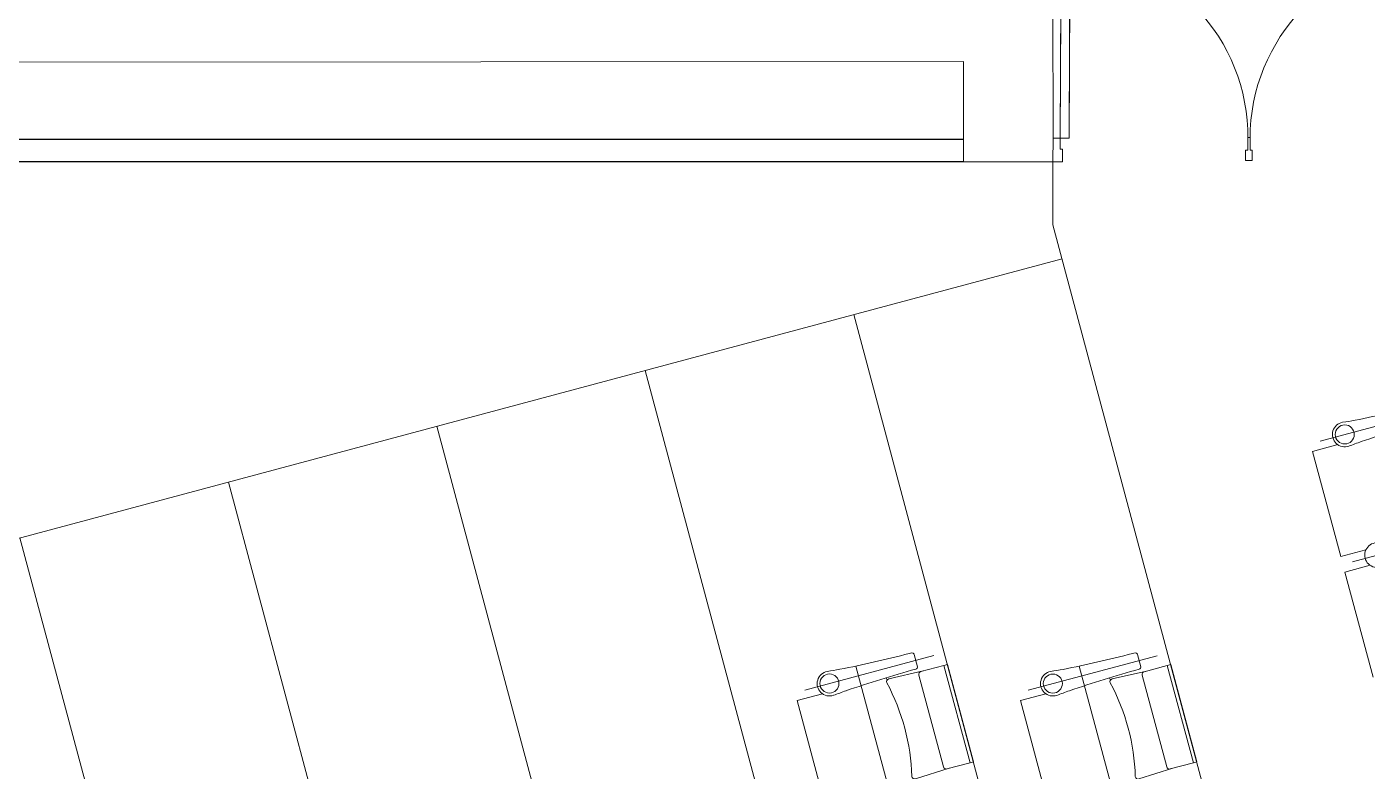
# Model space of a CAD drawing. Header units: millimetres. Extents: x 586 to 1010, y 369 to 668.
# Drawn here: x 686.26 to 692.27, y 514.22 to 517.55 of the extents above; entities that cross this region are included whole.
import ezdxf

# ---------------------------------------------------------------- set-up
doc = ezdxf.new("R2010")
doc.units = ezdxf.units.MM
doc.linetypes.add('CENTER', pattern=[2, 1.25, -0.25, 0.25, -0.25])
doc.linetypes.add('DASHED', pattern=[0.75, 0.5, -0.25])
doc.layers.add('0 new', color=7, linetype='Continuous', lineweight=0)
doc.layers.add('plan line', color=7, linetype='Continuous', lineweight=15)

msp = doc.modelspace()

# ---------------------------------------------------------------- linework, layer by layer
at = {"color": 254, "lineweight": 25}
for points in [[(671.7124, 620.7085), (706.7355, 621.773), (754.2598, 613.8303), (814.6609, 600.1481), (855.7567, 598.0104), (895.0671, 567.0647), (920.0096, 542.0176), (952.0084, 521.2476), (977.2234, 504.6526), (979.6352, 479.2339), (986.3437, 463.8549), (988.7975, 462.3853)], [(654.944, 595.4717), (670.2671, 587.3174), (714.302, 595.1648), (787.0891, 595.1648), (819.3936, 580.9441), (821.0297, 562.8505), (813.4907, 552.7881), (808.7339, 539.6711), (796.4072, 534.7059), (791.0222, 527.249), (791.0222, 507.547), (797.3007, 476.5274), (814.9752, 463.8897), (836.1481, 474.6816), (874.0221, 478.5878), (885.7286, 462.7333), (863.0042, 436.0794), (845.7887, 420.6845), (845.1044, 408.6747)], [(639.2065, 583.4381), (644.7272, 575.638), (657.7961, 553.4401), (668.4043, 543.9291), (682.5178, 548.7307), (692.9838, 555.4778), (711.9339, 556.5828), (734.3456, 532.1334), (750.593, 477.7475), (754.1369, 444.164), (776.4657, 425.4473), (782.6172, 412.2355)]]:
    msp.add_spline(points, degree=3, dxfattribs=at)
at = {"layer": '0 new', "ltscale": 50}
for p, q in [((690.859, 517.057), (690.8586, 517.6439)), ((690.8586, 516.9499), (690.859, 517.057)), ((691.7508, 516.9571), (691.7205, 516.9572))]:
    msp.add_line(p, q, dxfattribs=at)
at = {"layer": 'plan line'}
for p, q in [((690.8946, 517.8967), (690.8911, 517.0569)), ((690.9311, 517.0567), (690.9346, 517.8966)), ((684.8586, 517.3947), (690.4586, 517.4)), ((690.4586, 517.4), (690.4586, 516.95)), ((691.7307, 517.0033), (691.7309, 517.0585)), ((691.7412, 517.0587), (691.7309, 517.0587)), ((691.7309, 517.0587), (691.7412, 517.0587)), ((691.7412, 517.0587), (691.741, 517.0033)), ((690.8911, 517.0569), (690.8611, 517.057)), ((690.8909, 517.0069), (690.8911, 517.0569)), ((690.9008, 517.0069), (690.8909, 517.0069)), ((690.8911, 517.0569), (690.9311, 517.0567)), ((690.9006, 516.9499), (690.9008, 517.0069)), ((691.7207, 517.0034), (691.7205, 516.9571)), ((691.7205, 516.9571), (691.7207, 517.0034)), ((691.7307, 517.0033), (691.7207, 517.0034)), ((691.7207, 517.0034), (691.7307, 517.0033)), ((691.7309, 517.0533), (691.7307, 517.0033)), ((691.7412, 517.0533), (691.741, 517.0033)), ((691.741, 517.0033), (691.751, 517.0032)), ((691.741, 517.0033), (691.751, 517.0032)), ((691.751, 517.0032), (691.7508, 516.9571)), ((691.751, 517.0032), (691.7508, 516.9571)), ((690.4586, 516.95), (690.9006, 516.9499)), ((690.8586, 516.9499), (690.8585, 516.6692)), ((692.5756, 510.2575), (690.8585, 516.6692)), ((685.3083, 515.0191), (690.8994, 516.5164)), ((691.561, 510.3119), (689.9663, 516.2665)), ((690.5754, 510.2578), (689.0332, 516.0166)), ((689.5666, 510.2906), (688.1, 515.7667)), ((692.0209, 515.6545), (692.1335, 515.6847)), ((692.1469, 515.1838), (692.0209, 515.6545)), ((687.1669, 515.5168), (688.5752, 510.2581)), ((687.563, 510.3034), (686.2337, 515.2669)), ((692.2596, 515.214), (692.1469, 515.1838)), ((692.1654, 515.1147), (692.2781, 515.1449)), ((692.2915, 514.644), (692.1654, 515.1147)), ((690.2271, 514.753), (690.2146, 514.75)), ((690.2375, 514.7458), (690.252, 514.6905)), ((691.2272, 514.7529), (691.2147, 514.7498)), ((691.2376, 514.7457), (691.2521, 514.6904)), ((690.112, 514.6416), (690.1142, 514.6335)), ((691.1121, 514.6415), (691.1143, 514.6334)), ((689.7138, 514.5396), (689.8264, 514.5697)), ((689.8399, 514.0688), (689.7138, 514.5396)), ((690.7139, 514.5394), (690.8265, 514.5696)), ((690.84, 514.0687), (690.7139, 514.5394))]:
    msp.add_line(p, q, dxfattribs=at)
at = {"layer": 'plan line', "lineweight": 30}
for p, q in [((690.4586, 517.05), (685.2086, 517.0507)), ((690.4586, 516.95), (685.3086, 516.9506))]:
    msp.add_line(p, q, dxfattribs=at)
at = {"layer": 'plan line', "linetype": 'CENTER', "ltscale": 3}
for p, q in [((692.6323, 515.8553), (692.0547, 515.7006)), ((692.7768, 515.3155), (692.1992, 515.1608)), ((692.7768, 515.3155), (692.1992, 515.1608)), ((690.3252, 514.7403), (689.7476, 514.5856)), ((691.3253, 514.7402), (690.7477, 514.5855))]:
    msp.add_line(p, q, dxfattribs=at)
at = {"layer": 'plan line', "linetype": 'DASHED', "ltscale": 3}
for p, q in [((690.1444, 514.0663), (689.9764, 514.6938)), ((691.1445, 514.0662), (690.9765, 514.6936))]:
    msp.add_line(p, q, dxfattribs=at)
at = {"layer": 'plan line'}
msp.add_lwpolyline([(690.8911, 517.0569), (690.9311, 517.0567), (690.9346, 517.8966), (690.8946, 517.8967)], close=True, dxfattribs=at)
for points in [[(690.9346, 517.8966, -0.403785), (691.7309, 517.0533)], [(692.5446, 517.8897, 0.403785), (691.7412, 517.0533)], [(690.2779, 514.6717), (690.1235, 514.6364, 0.474715), (690.1148, 514.6189, -0.115865), (690.2271, 514.1996, 0.474715), (690.2434, 514.1887), (690.3945, 514.2363)], [(690.3702, 514.6964), (690.2669, 514.6688, 0.414214), (690.2579, 514.6532), (690.3679, 514.2423, 0.414214), (690.3835, 514.2333), (690.4876, 514.2611), (690.3702, 514.6964)], [(691.278, 514.6716), (691.1236, 514.6363, 0.474715), (691.1149, 514.6187, -0.115865), (691.2272, 514.1994, 0.474715), (691.2435, 514.1886), (691.3946, 514.2361)], [(691.3703, 514.6963), (691.2669, 514.6686, 0.414214), (691.258, 514.6531), (691.368, 514.2421, 0.414214), (691.3836, 514.2332), (691.4877, 514.261), (691.3703, 514.6963)]]:
    msp.add_lwpolyline(points, format="xyb", dxfattribs=at)
for points in [[(690.3857, 514.7006), (690.5023, 514.2651), (690.4876, 514.2611), (690.3702, 514.6964), (690.3857, 514.7006)], [(691.3858, 514.7004), (691.5024, 514.265), (691.4877, 514.261), (691.3703, 514.6963), (691.3858, 514.7004)]]:
    msp.add_lwpolyline(points, dxfattribs=at)
for centre in [(692.1649, 515.7304), (689.8578, 514.6155), (690.8579, 514.6153)]:
    msp.add_circle(centre, 0.0427, dxfattribs=at)
for centre, radius, start, end in [((691.256, 520.6986), 4.9966, 281.0182, 284.67378), ((692.1651, 515.7302), 0.0554, 100.4444, 288.48678), ((692.0174, 516.7698), 0.9947, 277.95724, 281.22004), ((693.9717, 510.6591), 5.3287, 105.4519, 108.97549), ((693.57, 511.9736), 3.9554, 109.66487, 110.53297), ((692.3097, 515.1904), 0.0554, 100.4444, 288.48678), ((692.3097, 515.1904), 0.0554, 100.4444, 288.48678), ((688.9489, 519.5836), 4.9966, 281.0182, 284.67378), ((690.2282, 514.7437), 0.00935, 23.43081, 96.55406), ((689.949, 519.5835), 4.9966, 281.0182, 284.67378), ((691.2283, 514.7436), 0.00935, 23.43081, 96.55406), ((689.8581, 514.6152), 0.0554, 100.4444, 288.48678), ((689.7103, 515.6548), 0.9947, 277.95724, 281.22004), ((691.6646, 509.5441), 5.3287, 105.4519, 108.97549), ((690.2424, 514.6896), 0.00967, 284.36811, 5.81858), ((690.8582, 514.6151), 0.0554, 100.4444, 288.48678), ((690.7104, 515.6547), 0.9947, 277.95724, 281.22004), ((692.6647, 509.544), 5.3287, 105.4519, 108.97549), ((691.2425, 514.6894), 0.00967, 284.36811, 5.81858), ((691.263, 510.8586), 3.9554, 109.66487, 110.53297), ((692.263, 510.8585), 3.9554, 109.66487, 110.53297)]:
    msp.add_arc(centre, radius, start, end, dxfattribs=at)

doc.saveas('drawing.dxf')
